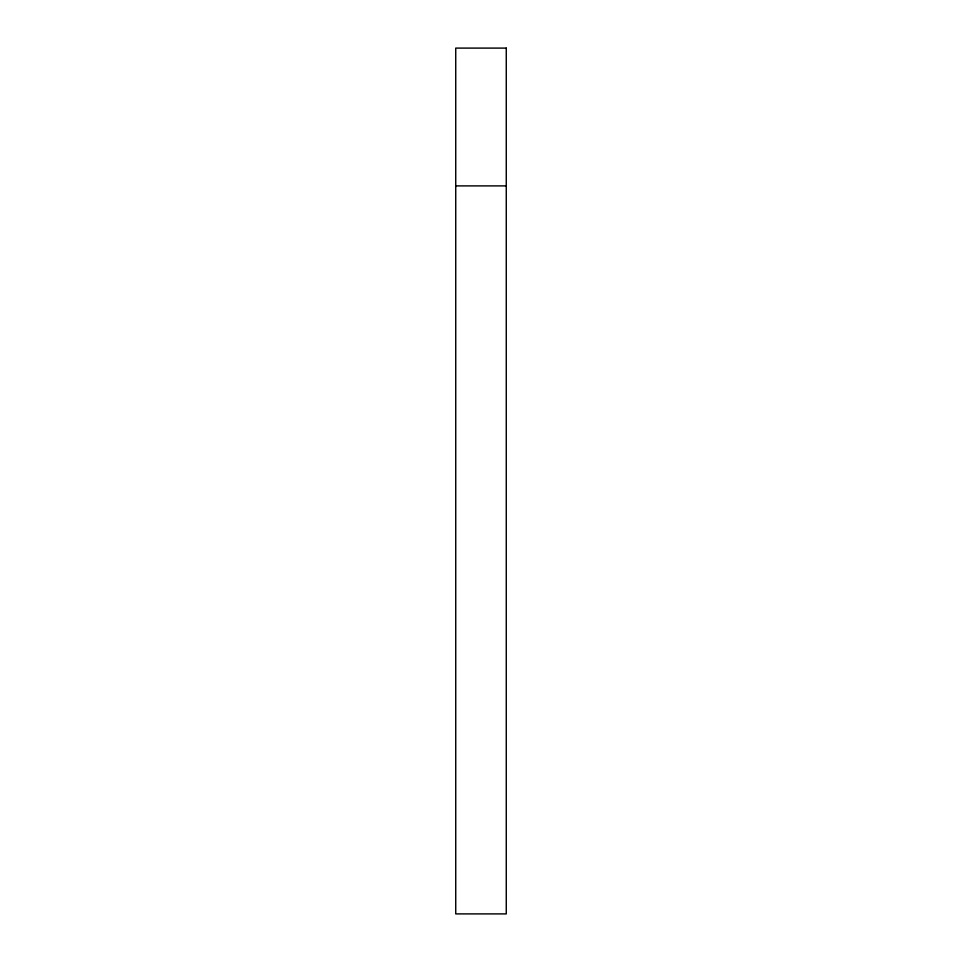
<?xml version="1.0" encoding="UTF-8"?>
<svg xmlns="http://www.w3.org/2000/svg" width="962" height="962" viewBox="0 0 962 962"><rect width="100%" height="100%" fill="white"/><g stroke="black" fill="none" stroke-linecap="round" stroke-linejoin="round"><path stroke-width="1.44" d="M455.735 185.894L506.265 185.894M506.265 48.1L455.735 48.1L455.735 913.9L506.265 913.9L506.265 48.1"/></g></svg>
